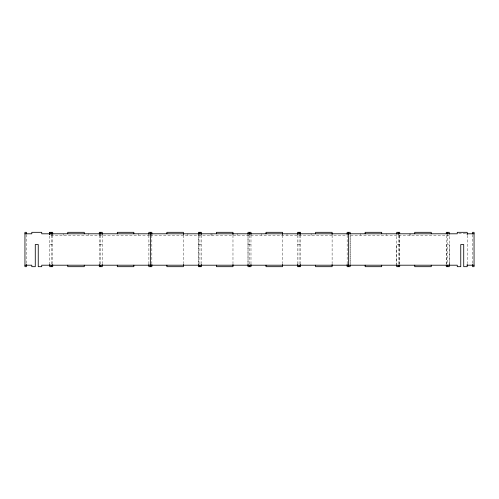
<?xml version="1.0" encoding="UTF-8"?>
<svg xmlns="http://www.w3.org/2000/svg" width="499" height="499" viewBox="0 0 499 499"><rect width="100%" height="100%" fill="white"/><g stroke="black" fill="none" stroke-linecap="round" stroke-linejoin="round"><path stroke-width="0.37" stroke-dasharray="2.5 1.87" d="M198.446 263.665L198.446 235.291L198.446 265.2M248.015 263.665L248.015 235.291L248.015 265.2M396.724 265.2L396.724 233.8M399.693 235.291L399.693 265.2L399.699 233.8M449.262 265.2L449.268 233.8M458.806 233.8L466.428 233.8M149.588 235.291L49.732 235.291L49.738 265.2M150.361 235.291L347.154 235.291L347.154 265.2M449.268 235.291L350.123 235.291L350.123 265.2L350.123 233.8M49.738 244.541L52.707 244.541M99.307 244.541L102.276 244.541M148.877 244.541L150.361 244.541M198.446 244.541L201.415 244.541M248.015 244.541L250.985 244.541M297.585 244.541L300.554 244.541M399.693 244.541L396.724 244.541L396.724 264.433M472.565 234.567L472.565 263.665M467.195 235.335L467.195 263.665M449.262 263.628L449.262 244.541L446.293 244.541L446.293 265.2L446.293 233.8M447.778 233.8L447.778 264.433M410.272 233.8L410.272 235.291M409.28 233.8L409.28 235.291M398.208 235.291L398.208 264.433M386.145 233.8L386.145 235.291M360.702 233.8L360.702 235.291M332.116 235.335L332.116 263.665M311.133 233.8L311.133 235.291M300.554 235.291L300.554 265.2M299.069 235.291L299.069 265.2M297.585 235.291L297.585 265.2M287.006 233.8L287.006 235.291M282.546 235.335L282.546 263.665M261.563 233.8L261.563 235.291M250.985 235.291L250.985 265.2M249.5 235.291L249.5 265.2M237.437 233.8L237.437 235.291M232.977 235.335L232.977 263.665M211.994 233.8L211.994 235.291M211.002 233.8L211.002 235.291M201.415 235.291L201.415 263.665M199.931 235.291L199.931 265.2M187.867 233.8L187.867 235.291M183.407 235.335L183.407 263.665M151.846 235.291L151.846 263.665M148.877 235.291L148.877 265.2M138.298 233.8L138.298 235.291M102.276 235.291L102.276 263.665M100.792 235.291L100.792 265.2M99.307 235.291L99.307 265.2M88.728 233.8L88.728 235.291M63.286 233.8L63.286 235.291M52.707 235.291L52.707 263.665M51.222 235.291L51.222 264.433M26.435 234.567L26.435 263.665"/><path stroke-width="0.75" d="M49.738 232.316L49.732 234.549L49.738 232.316L52.707 232.316L52.707 234.549M102.276 234.549L102.276 232.316L99.307 232.316L99.307 234.549M148.877 234.549L148.877 232.316L151.846 232.316L151.846 234.549M24.95 233.8L31.805 233.8L31.805 232.316L41.723 232.316L41.723 233.8L457.277 233.8L457.277 232.316L467.195 232.316L467.195 234.605M467.195 233.8L474.05 233.8M24.95 265.2L31.805 265.2L31.805 266.684L35.279 266.684L35.279 244.541L38.248 244.541L38.248 266.684L41.723 266.684L41.723 265.2L457.277 265.2L457.277 266.684L460.752 266.684L460.752 244.541L463.721 244.541L463.721 266.684L467.195 266.684L467.195 264.395M467.195 265.2L474.05 265.2M449.268 233.8L449.262 232.316L446.293 232.316L446.293 233.8M399.699 233.8L399.693 232.316L396.724 232.316L396.724 233.8M350.123 233.8L350.123 232.316L347.154 232.316L347.154 234.549M348.639 233.8L348.639 232.316L348.639 266.684M472.565 233.8L472.565 232.316L474.05 232.316L474.05 266.684L472.565 266.684L472.565 264.395M449.262 264.395L449.262 266.684L446.293 266.684L446.293 265.2M447.778 232.316L447.778 233.8M447.778 265.2L447.778 266.684M431.255 233.8L431.255 232.316L414.731 232.316L414.731 233.8M431.255 265.2L431.255 266.684L414.731 266.684L414.731 265.2M399.693 265.2L399.693 266.684L396.724 266.684L396.724 265.2M398.208 232.316L398.208 234.549M398.208 265.2L398.208 266.684M381.685 233.8L381.685 232.316L365.162 232.316L365.162 233.8M381.685 265.2L381.685 266.684L365.162 266.684L365.162 265.2M350.123 265.2L350.123 266.684L347.154 266.684L347.154 264.395M332.116 234.605L332.116 232.316L315.593 232.316L315.593 233.8M332.116 264.395L332.116 266.684L315.593 266.684L315.593 265.2M300.554 234.549L300.554 232.316L297.585 232.316L297.585 234.549M300.554 264.395L300.554 266.684L297.585 266.684L297.585 264.395M299.069 232.316L299.069 234.549M299.069 265.2L299.069 266.684M282.546 234.605L282.546 232.316L266.023 232.316L266.023 233.8M282.546 264.395L282.546 266.684L266.023 266.684L266.023 265.2M250.985 234.549L250.985 232.316L248.015 232.316L248.015 234.549M250.985 264.395L250.985 266.684L248.015 266.684L248.015 264.395M249.5 232.316L249.5 234.549M249.5 265.2L249.5 266.684M232.977 234.605L232.977 232.316L216.454 232.316L216.454 233.8M232.977 264.395L232.977 266.684L216.454 266.684L216.454 265.2M201.415 234.549L201.415 232.316L198.446 232.316L198.446 234.549M201.415 264.395L201.415 266.684L198.446 266.684L198.446 264.395M199.931 232.316L199.931 234.549M199.931 265.2L199.931 266.684M183.407 234.605L183.407 232.316L166.884 232.316L166.884 233.8M183.407 264.395L183.407 266.684L166.884 266.684L166.884 265.2M151.846 264.395L151.846 266.684L148.877 266.684L148.877 264.395M150.361 232.316L150.361 266.684M133.838 233.8L133.838 232.316L117.315 232.316L117.315 233.8M133.838 265.2L133.838 266.684L117.315 266.684L117.315 265.2M102.276 264.395L102.276 266.684L99.307 266.684L99.307 264.395M100.792 232.316L100.792 234.549M100.792 265.2L100.792 266.684M84.269 233.8L84.269 232.316L67.745 232.316L67.745 233.8M84.269 265.2L84.269 266.684L67.745 266.684L67.745 265.2M52.707 264.395L52.707 266.684L49.738 266.684L49.738 264.395M51.222 232.316L51.222 234.549M51.222 265.2L51.222 266.684M26.435 233.8L26.435 232.316L24.95 232.316L24.95 266.684L26.435 266.684L26.435 264.395"/></g></svg>
